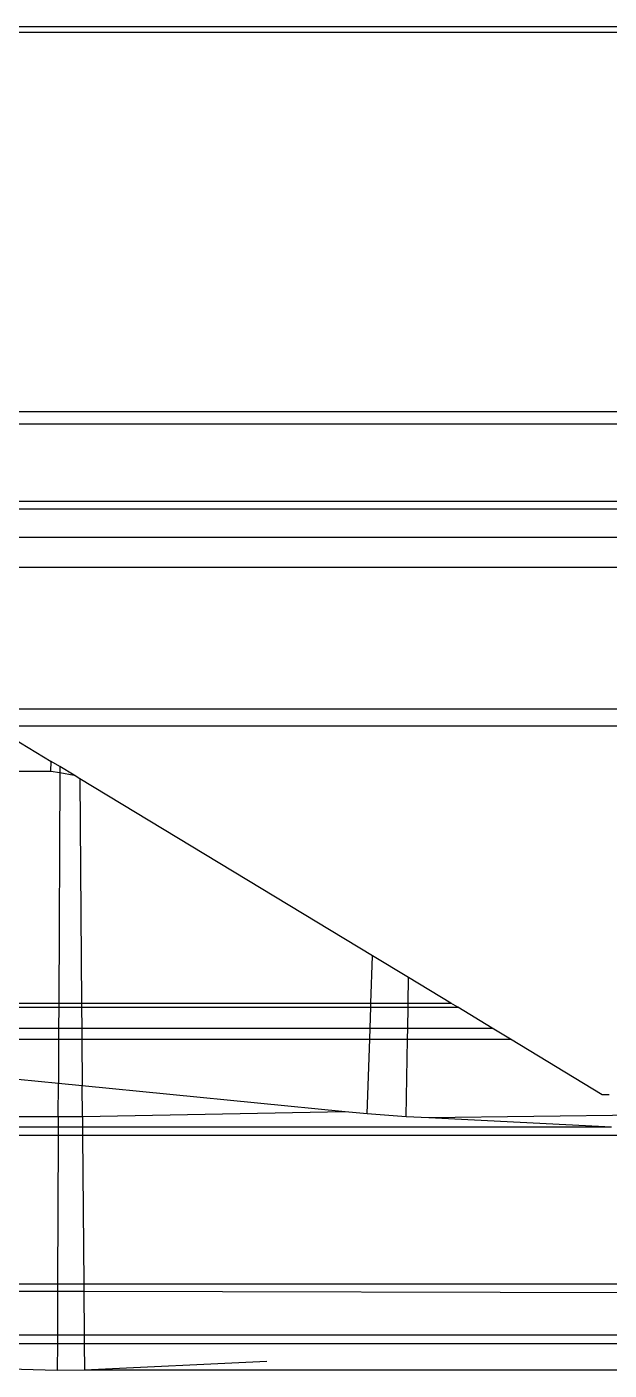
# Model space of a CAD drawing. Extents: x -24961 to 905641, y -154323 to 635957.
# Drawn here: x 396178.18 to 396182.39, y -143413.4 to -143403.68 of the extents above; entities that cross this region are included whole.
import ezdxf

# ---------------------------------------------------------------- set-up
doc = ezdxf.new("R2010")
doc.units = 0
doc.header["$LTSCALE"] = 1000
doc.header["$MEASUREMENT"] = 0

msp = doc.modelspace()

# ---------------------------------------------------------------- linework, layer by layer
for p, q in [((396173.8823, -143403.716), (396199.0564, -143403.716)), ((396199.0136, -143403.6787), (396178.0492, -143403.6787)), ((396202.3403, -143406.4642), (396177.989, -143406.4642)), ((396202.4402, -143406.5555), (396177.9867, -143406.5555)), ((396202.9963, -143407.1136), (396177.9725, -143407.1136)), ((396203.0548, -143407.1689), (396177.9711, -143407.1689)), ((396203.2823, -143407.3739), (396177.9659, -143407.3739)), ((396203.6186, -143407.5932), (396177.9603, -143407.5932)), ((396206.145, -143408.6174), (396177.9341, -143408.6174)), ((396206.5091, -143408.74), (396177.9312, -143408.74)), ((396177.9312, -143408.74), (396178.3542, -143408.9958)), ((396178.3521, -143409.0652), (396178.3542, -143408.9958)), ((396178.4161, -143409.0333), (396178.3542, -143408.9958)), ((396170.7471, -143409.0652), (396178.3521, -143409.0652)), ((396178.3521, -143409.0652), (396178.4159, -143409.077)), ((396178.4159, -143409.077), (396178.409, -143410.746)), ((396178.4161, -143409.0333), (396178.4159, -143409.077)), ((396178.4159, -143409.077), (396178.5203, -143409.0963)), ((396178.5203, -143409.0963), (396178.4161, -143409.0333)), ((396178.5619, -143409.1215), (396178.5203, -143409.0963)), ((396180.6809, -143410.4031), (396178.5619, -143409.1215)), ((396178.5619, -143409.1215), (396178.5745, -143410.746)), ((396180.669, -143410.746), (396180.6809, -143410.4031)), ((396180.9418, -143410.5609), (396180.6809, -143410.4031)), ((396180.9385, -143410.746), (396180.9418, -143410.5609)), ((396181.2478, -143410.746), (396180.9418, -143410.5609)), ((396172.5112, -143410.746), (396178.409, -143410.746)), ((396178.409, -143410.746), (396178.4089, -143410.7758)), ((396178.409, -143410.746), (396178.5745, -143410.746)), ((396178.5745, -143410.746), (396180.669, -143410.746)), ((396178.5745, -143410.746), (396178.5747, -143410.7758)), ((396180.6679, -143410.7758), (396180.669, -143410.746)), ((396180.669, -143410.746), (396180.9385, -143410.746)), ((396180.938, -143410.7758), (396180.9385, -143410.746)), ((396180.9385, -143410.746), (396181.2478, -143410.746)), ((396181.2971, -143410.7758), (396181.2478, -143410.746)), ((396172.8146, -143410.7758), (396178.4089, -143410.7758)), ((396178.4089, -143410.7758), (396178.4083, -143410.927)), ((396178.4089, -143410.7758), (396178.5747, -143410.7758)), ((396178.5747, -143410.7758), (396180.6679, -143410.7758)), ((396178.5747, -143410.7758), (396178.5759, -143410.927)), ((396180.6627, -143410.927), (396180.6679, -143410.7758)), ((396180.6679, -143410.7758), (396180.938, -143410.7758)), ((396180.9353, -143410.927), (396180.938, -143410.7758)), ((396180.938, -143410.7758), (396181.2971, -143410.7758)), ((396181.5471, -143410.927), (396181.2971, -143410.7758)), ((396174.3531, -143410.927), (396178.4083, -143410.927)), ((396178.4083, -143410.927), (396178.4079, -143411.0061)), ((396178.4083, -143410.927), (396178.5759, -143410.927)), ((396178.5759, -143410.927), (396180.6627, -143410.927)), ((396178.5759, -143410.927), (396178.5765, -143411.0061)), ((396180.6599, -143411.0061), (396180.6627, -143410.927)), ((396180.6627, -143410.927), (396180.9353, -143410.927)), ((396180.9339, -143411.0061), (396180.9353, -143410.927)), ((396180.9353, -143410.927), (396181.5471, -143410.927)), ((396181.6779, -143411.0061), (396181.5471, -143410.927)), ((396175.1586, -143411.0061), (396178.4079, -143411.0061)), ((396175.1586, -143411.0061), (396178.4066, -143411.3253)), ((396178.4079, -143411.0061), (396178.4066, -143411.3253)), ((396178.4079, -143411.0061), (396178.5765, -143411.0061)), ((396178.5765, -143411.0061), (396180.6599, -143411.0061)), ((396178.5765, -143411.0061), (396178.5791, -143411.3422)), ((396180.6412, -143411.5448), (396180.6599, -143411.0061)), ((396180.6599, -143411.0061), (396180.9339, -143411.0061)), ((396180.924, -143411.5658), (396180.9339, -143411.0061)), ((396180.9339, -143411.0061), (396181.6779, -143411.0061)), ((396182.3433, -143411.4086), (396181.6779, -143411.0061)), ((396178.4056, -143411.5658), (396178.4066, -143411.3253)), ((396178.4066, -143411.3253), (396178.5791, -143411.3422)), ((396178.5791, -143411.3422), (396180.4827, -143411.5293)), ((396178.5808, -143411.5658), (396178.5791, -143411.3422)), ((396182.3941, -143411.4086), (396182.3433, -143411.4086)), ((396178.5808, -143411.5658), (396180.4827, -143411.5293)), ((396180.4827, -143411.5293), (396180.6412, -143411.5448)), ((396170.7364, -143411.64), (396178.4053, -143411.64)), ((396170.7367, -143411.5658), (396178.4056, -143411.5658)), ((396178.4053, -143411.64), (396178.405, -143411.7023)), ((396178.4056, -143411.5658), (396178.4053, -143411.64)), ((396178.4053, -143411.64), (396178.5814, -143411.64)), ((396178.4056, -143411.5658), (396178.5808, -143411.5658)), ((396178.5808, -143411.5658), (396178.5814, -143411.64)), ((396178.5814, -143411.64), (396182.4096, -143411.64)), ((396178.5814, -143411.64), (396178.5819, -143411.7023)), ((396180.6412, -143411.5448), (396180.924, -143411.5658)), ((396180.924, -143411.5658), (396181.0876, -143411.574)), ((396181.0876, -143411.574), (396182.6155, -143411.555)), ((396181.0876, -143411.574), (396182.4096, -143411.64)), ((396170.7361, -143411.7023), (396178.405, -143411.7023)), ((396178.405, -143411.7023), (396178.4006, -143412.7785)), ((396178.405, -143411.7023), (396178.5819, -143411.7023)), ((396178.5819, -143411.7023), (396182.8348, -143411.7023)), ((396178.5819, -143411.7023), (396178.5902, -143412.7785)), ((396170.7317, -143412.7785), (396178.4006, -143412.7785)), ((396178.4006, -143412.7785), (396178.4004, -143412.8293)), ((396178.4006, -143412.7785), (396178.5902, -143412.7785)), ((396178.5902, -143412.7785), (396184.6857, -143412.7785)), ((396178.5902, -143412.7785), (396178.5906, -143412.8293)), ((396170.7315, -143412.8293), (396178.4004, -143412.8293)), ((396178.4004, -143412.8293), (396178.3991, -143413.1469)), ((396178.4004, -143412.8293), (396178.5906, -143412.8293)), ((396178.5906, -143412.8293), (396184.6853, -143412.8443)), ((396178.5906, -143412.8293), (396178.593, -143413.1469)), ((396170.7302, -143413.1469), (396178.3991, -143413.1469)), ((396178.3991, -143413.1469), (396178.3988, -143413.2085)), ((396178.3991, -143413.1469), (396178.593, -143413.1469)), ((396178.593, -143413.1469), (396178.5935, -143413.2085)), ((396178.593, -143413.1469), (396186.9767, -143413.1469)), ((396170.7299, -143413.2085), (396178.398, -143413.402)), ((396170.7299, -143413.2085), (396178.3988, -143413.2085)), ((396178.3988, -143413.2085), (396178.398, -143413.402)), ((396178.3988, -143413.2085), (396178.5935, -143413.2085)), ((396178.5935, -143413.2085), (396178.595, -143413.3999)), ((396178.5935, -143413.2085), (396187.4426, -143413.2085)), ((396178.595, -143413.3999), (396179.9161, -143413.3376)), ((396178.398, -143413.402), (396178.595, -143413.3999)), ((396178.595, -143413.3999), (396188.8921, -143413.3999))]:
    msp.add_line(p, q)

doc.saveas('drawing.dxf')
